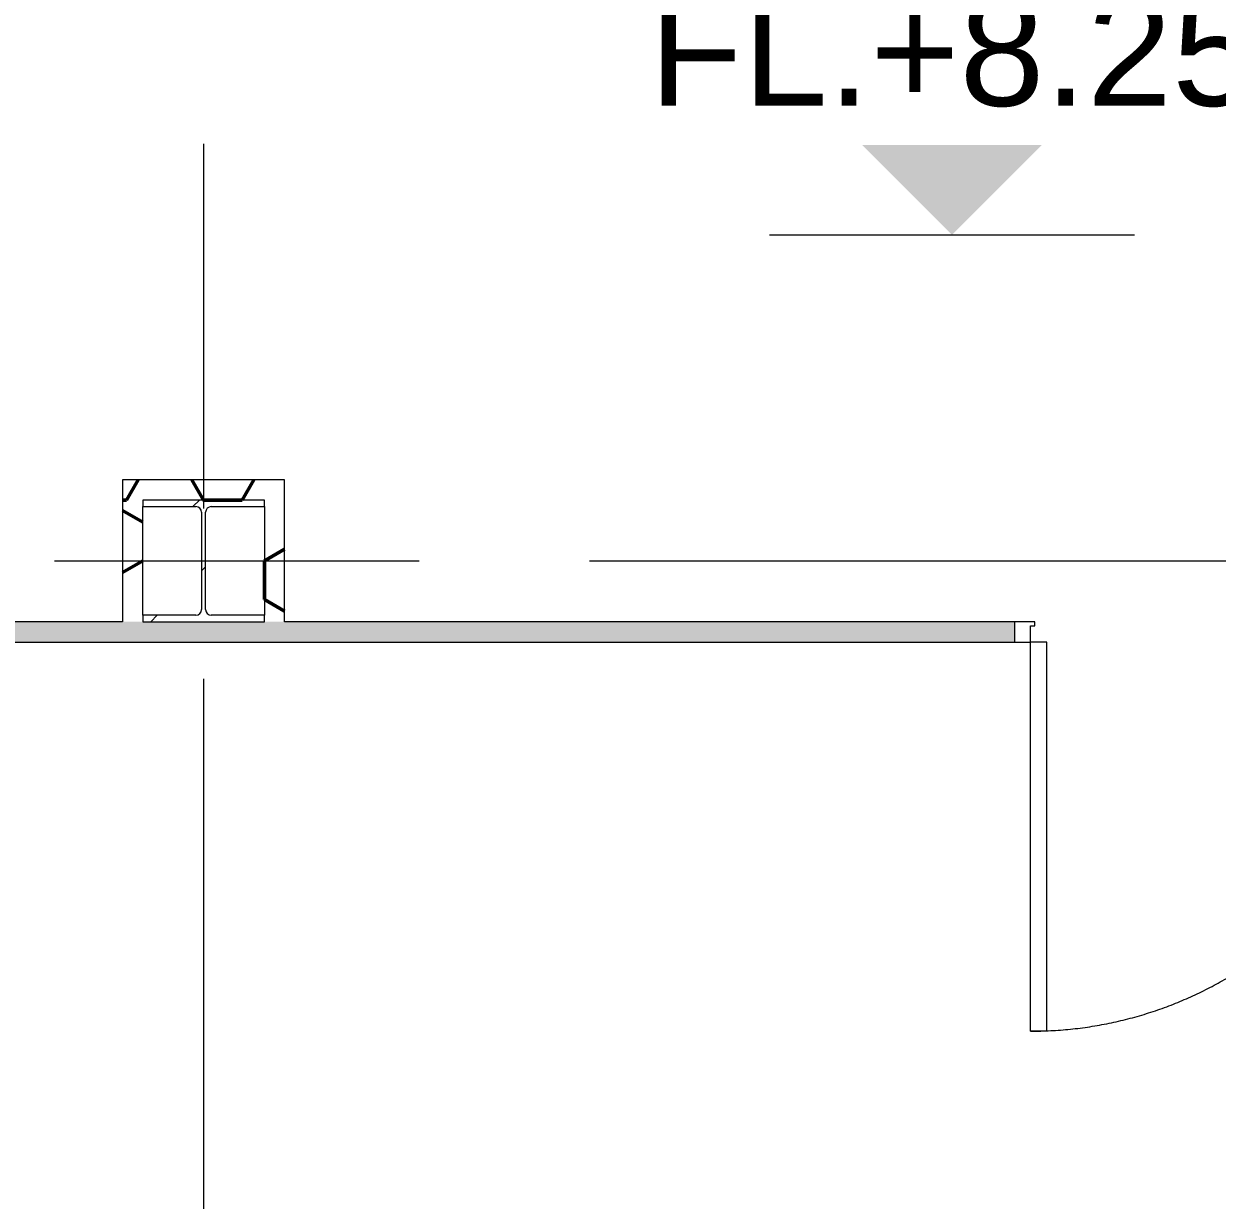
# Model space of a CAD drawing. Header units: millimetres. Extents: x -76261 to 649593, y -304265 to 60256.
# Drawn here: x 140257 to 143200, y -8177 to -5275 of the extents above; entities that cross this region are included whole.
import ezdxf

# ---------------------------------------------------------------- set-up
doc = ezdxf.new("R2010")
doc.units = ezdxf.units.MM
doc.header["$LTSCALE"] = 2000
doc.header["$MEASUREMENT"] = 0
doc.linetypes.add('Centre', pattern=[6.9, 4, -0.7, 1.5, -0.7])
doc.linetypes.add('Dash', pattern=[6, 3, -3])
doc.layers.get('0').update_dxf_attribs({"linetype": 'CONTINUOUS'})
for name, color, linetype, lineweight in [('A-DETL-GENF', 8, 'CONTINUOUS', 15), ('A-DETL-GENF-HDLN', 8, 'Dash', 15), ('A-DOOR', 8, 'CONTINUOUS', 15), ('A-WALL-PATT', 8, 'CONTINUOUS', 50), ('G-ANNO-DIMS', 8, 'CONTINUOUS', 15), ('I-WALL', 8, 'CONTINUOUS', 15), ('S-COLS', 8, 'CONTINUOUS', 15), ('S-GRID', 14, 'CONTINUOUS', 15)]:
    doc.layers.add(name, color=color, linetype=linetype, lineweight=lineweight)
doc.styles.add('Arial_1', font='arial.ttf', dxfattribs={"height": 270})

# ---------------------------------------------------------------- blocks, each defined once
blk = doc.blocks.new('AD_UK Beams-Column - SC1-300_300_10_16-V90-3rd FLOOR PLAN')
at = {"layer": 'S-COLS'}
h = blk.add_hatch(dxfattribs=at)
h.set_pattern_fill('FP_94', color=256, style=0, pattern_type=2)
h.set_pattern_definition([(45, (72492.53, 48601.64), (-371.231, 371.231), []), (45, (72492.53, 49164.14), (-371.231, 371.231), [])])
h.paths.add_polyline_path([(-150, -150), (150, -150), (150, -134), (19, -134), (9.1, -129.9), (5, -120), (5, 120), (9.1, 129.9), (19, 134), (150, 134), (150, 150), (-150, 150), (-150, 134), (-19, 134), (-9.1, 129.9), (-5, 120), (-5, -120), (-9.1, -129.9), (-19, -134), (-150, -134)], flags=0)
for p, q in [((150, 150), (-150, 150)), ((-150, 150), (-150, 134)), ((150, 134), (150, 150)), ((-150, 134), (-19, 134)), ((-5, 120), (-5, -120)), ((5, -120), (5, 120)), ((19, 134), (150, 134)), ((-19, -134), (-150, -134)), ((-150, -134), (-150, -150)), ((150, -134), (19, -134)), ((150, -150), (150, -134)), ((-150, -150), (150, -150))]:
    blk.add_line(p, q, dxfattribs=at)
for centre, start, end in [((-19, 120), 0, 90), ((19, 120), 90, 180), ((-19, -120), 270, 0), ((19, -120), 180, 270)]:
    blk.add_arc(centre, 14, start, end, dxfattribs=at)
blk = doc.blocks.new('LS-Office-S_rvt-1-3rd FLOOR PLAN')
blk.add_blockref('AD_UK Beams-Column - SC1-300_300_10_16-V90-3rd FLOOR PLAN', (-72492.5, -48601.6))
blk = doc.blocks.new('PD-2CANH - PANEL 2000X2200-10650857-3rd FLOOR PLAN')
at = {"layer": 'A-DETL-GENF'}
for p, q in [((-681, 985), (-721, 985)), ((-721, 985), (-721, 25)), ((-681, 985), (-681, 25)), ((1159, 985), (1199, 985)), ((1159, 985), (1159, 25)), ((1199, 985), (1199, 25)), ((-681, 25), (-721, 25)), ((1159, 25), (1199, 25))]:
    blk.add_line(p, q, dxfattribs=at)
at = {"layer": 'A-DETL-GENF-HDLN'}
for centre, start, end in [((-721, 25), 0, 90), ((1199, 25), 90, 180)]:
    blk.add_arc(centre, 960, start, end, dxfattribs=at)
at = {"layer": 'A-DOOR'}
for p, q in [((-721, 25), (-761, 25)), ((-761, 25), (-761, -25)), ((-721, -15), (-721, 25)), ((1239, 25), (1199, 25)), ((1199, 25), (1199, -15)), ((1239, -25), (1239, 25)), ((-761, -25), (-711, -25)), ((-711, -15), (-721, -15)), ((-711, -25), (-711, -15)), ((1199, -15), (1189, -15)), ((1189, -15), (1189, -25)), ((1189, -25), (1239, -25))]:
    blk.add_line(p, q, dxfattribs=at)
blk = doc.blocks.new('Spot Elevations - M_Spot Elevation - Exterior Filled 2-195266-3rd FLOOR PLAN')
at = {"layer": 'G-ANNO-DIMS'}
blk.add_hatch(color=256, dxfattribs=at).paths.add_polyline_path([(1.476, 1.476), (0, 0), (-1.476, 1.476)], flags=0)
blk.add_line((-3, 0), (3, 0), dxfattribs=at)
blk = doc.blocks.new('Xrexf_Office')
at = {"layer": 'A-WALL-PATT'}
h = blk.add_hatch(dxfattribs=at)
h.set_pattern_fill('FP_70', color=256, style=0, pattern_type=2)
h.set_pattern_definition([(0, (140700, -6450), (142.875, 82.49), [95.25, -190.5]), (120, (140700, -6450), (-142.875, 82.49), [95.25, -190.5]), (60, (140700, -6450), (-7e-05, 164.978), [0, -190.5, 95.25, 0])])
h.paths.add_polyline_path([(140850, -6450), (140900, -6450), (140900, -6400), (140500, -6400), (140500, -6450), (140719, -6450)], flags=0)
h = blk.add_hatch(dxfattribs=at)
h.set_pattern_fill('FP_71', color=256, style=0, pattern_type=2)
h.set_pattern_definition([(90, (140550, -6600), (-82.49, 142.875), [95.25, -190.5]), (210, (140550, -6600), (-82.49, -142.875), [95.25, -190.5]), (150, (140550, -6600), (-164.98, -7e-05), [0, -190.5, 95.25, 0])])
h.paths.add_polyline_path([(140500, -6750), (140550, -6750), (140550, -6450), (140500, -6450), (140500, -6734)], flags=0)
h = blk.add_hatch(dxfattribs=at)
h.set_pattern_fill('FP_72', color=256, style=0, pattern_type=2)
h.set_pattern_definition([(270, (140850, -6600), (82.49, -142.875), [95.25, -190.5]), (30, (140850, -6600), (82.49, 142.875), [95.25, -190.5]), (330, (140850, -6600), (164.98, 7e-05), [0, -190.5, 95.25, 0])])
h.paths.add_polyline_path([(140900, -6750), (140900, -6450), (140850, -6450), (140850, -6750)], flags=0)
h = blk.add_hatch(dxfattribs=at)
h.set_pattern_fill('FP_15', color=256, style=0, pattern_type=2)
h.set_pattern_definition([(2e-13, (143700, -6800), (142.875, 82.489), [95.25, -190.5]), (120, (143700, -6800), (-142.87507, 82.4889), [95.25, -190.5]), (60, (143700, -6800), (-7e-05, 164.9779), [0, -190.5, 95.25, 0])])
h.paths.add_polyline_path([(158610, -6800), (158610, -6750), (158150, -6750), (158150, -6800), (158450, -6800)], flags=0)
h.paths.add_polyline_path([(155447.3, -6800), (155450, -6800), (155450, -6750), (144700, -6750), (144700, -6800), (154650, -6800)], flags=0)
h.paths.add_polyline_path([(142341.6, -6800), (142700, -6800), (142700, -6750), (138700, -6750), (138700, -6800), (141259.4, -6800)], flags=0)
h.paths.add_polyline_path([(136700, -6800), (136700, -6750), (128790, -6750), (128790, -6800), (134850, -6800)], flags=0)
at = {"layer": 'I-WALL'}
for p, q in [((140900, -6400), (140500, -6400)), ((140500, -6400), (140500, -6750)), ((140900, -6750), (140900, -6400)), ((140550, -6734), (140550, -6466)), ((140850, -6466), (140850, -6734)), ((140500, -6750), (138700, -6750)), ((142700, -6750), (140900, -6750)), ((138700, -6800), (142700, -6800))]:
    blk.add_line(p, q, dxfattribs=at)
at = {"layer": 'S-GRID', "linetype": 'Centre', "ltscale": 0.3}
for p, q in [((140700, 5529.3), (140700, -18843.9)), ((120952.1, -6600), (162139, -6600))]:
    blk.add_line(p, q, dxfattribs=at)
blk.add_blockref('LS-Office-S_rvt-1-3rd FLOOR PLAN', (213192.5, 42001.6))
at = {"layer": 'A-DOOR', "rotation": 180}
blk.add_blockref('PD-2CANH - PANEL 2000X2200-10650857-3rd FLOOR PLAN', (143939, -6775), dxfattribs=at)
at = {"layer": 'G-ANNO-DIMS', "xscale": 149.9999999999999, "yscale": 149.9999999999999, "zscale": 149.9999999999999}
blk.add_blockref('Spot Elevations - M_Spot Elevation - Exterior Filled 2-195266-3rd FLOOR PLAN', (142545.8, -5795.5), dxfattribs=at)
at = {"layer": 'G-ANNO-DIMS', "insert": (141799.3, -5207.2), "char_height": 270, "width": 1791.559, "attachment_point": 1, "line_spacing_factor": 0.941778, "style": 'Arial_1', "bg_fill": 3, "box_fill_scale": 1.25, "bg_fill_color": 256, "bg_fill_true_color": 13158600, "bg_fill_transparency": 0}
blk.add_mtext('FL.+8.25', dxfattribs=at)

msp = doc.modelspace()

# ---------------------------------------------------------------- block references
at = {"linetype": 'ByBlock'}
msp.add_blockref('Xrexf_Office', (0, 0), dxfattribs=at)

doc.saveas('drawing.dxf')
